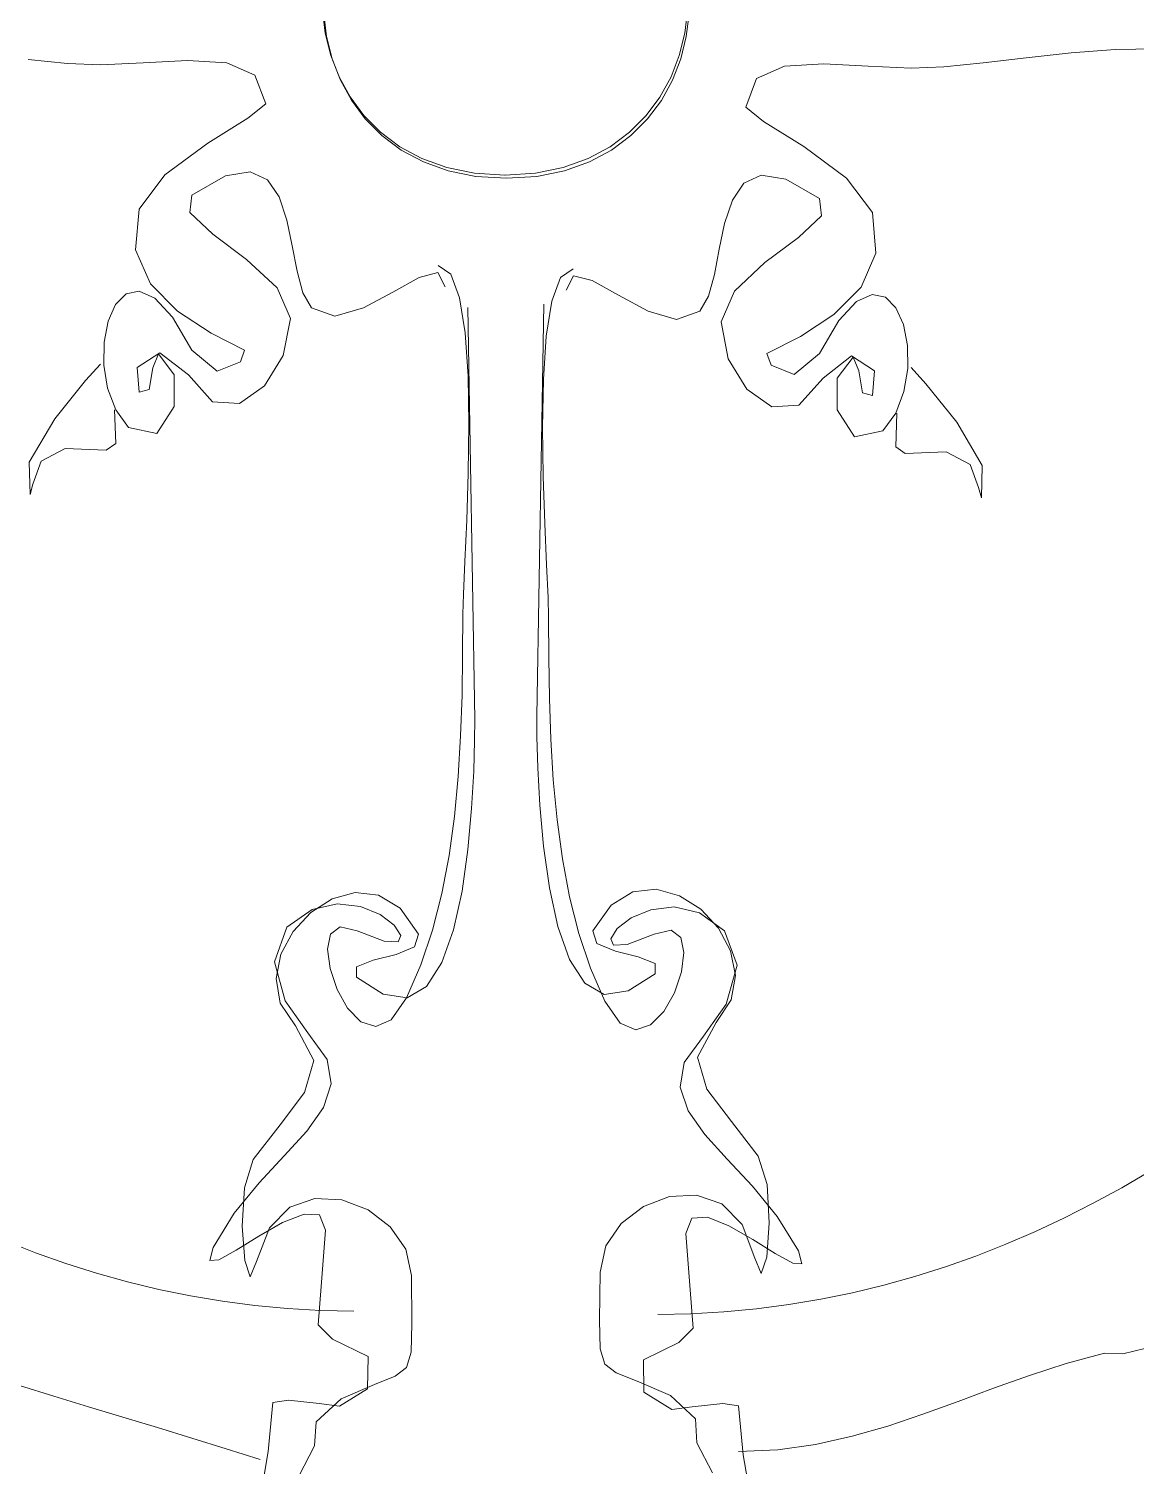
# Model space of a CAD drawing. Header units: centimetres. Extents: x -377343 to 693706, y 194584 to 813780.
# Drawn here: x 165775.07 to 165810.52, y 498018.21 to 498064.19 of the extents above; entities that cross this region are included whole.
import ezdxf

# ---------------------------------------------------------------- set-up
doc = ezdxf.new("R2010")
doc.units = ezdxf.units.CM
doc.layers.add('PIPA', color=11, linetype='Continuous')
doc.layers.add('TEXT', color=7, linetype='Continuous')

msp = doc.modelspace()

# ---------------------------------------------------------------- linework, layer by layer
at = {"layer": 'PIPA', "lineweight": 35, "extrusion": (0, 0.816497, 0.57735), "elevation": 193451.324}
msp.add_lwpolyline([(-421704.212, -325591.681), (-159560.265, -63447.734), (377343.333, -600351.331), (-158232.47, -1135927.133), (-693706.405, -600453.199), (-454216.825, -360963.619)], dxfattribs=at)
at = {"layer": 'TEXT', "color": 2, "linetype": 'Continuous', "lineweight": 13}
for p, q in [((165784.558, 498064.051), (165784.47, 498064.779)), ((165784.558, 498064.051), (165784.47, 498064.779)), ((165784.604, 498063.945), (165784.516, 498064.673)), ((165784.604, 498063.945), (165784.516, 498064.673)), ((165796.159, 498064.778), (165796.07, 498064.05)), ((165796.159, 498064.778), (165796.07, 498064.05)), ((165796.205, 498064.672), (165796.116, 498063.944)), ((165796.205, 498064.672), (165796.116, 498063.944)), ((165784.735, 498063.34), (165784.558, 498064.051)), ((165784.735, 498063.34), (165784.558, 498064.051)), ((165784.781, 498063.234), (165784.604, 498063.945)), ((165784.781, 498063.234), (165784.604, 498063.945)), ((165796.07, 498064.05), (165795.893, 498063.338)), ((165796.07, 498064.05), (165795.893, 498063.338)), ((165796.116, 498063.944), (165795.939, 498063.232)), ((165796.116, 498063.944), (165795.939, 498063.232)), ((165785.001, 498062.656), (165784.735, 498063.34)), ((165785.001, 498062.656), (165784.735, 498063.34)), ((165795.893, 498063.338), (165795.627, 498062.655)), ((165795.893, 498063.338), (165795.627, 498062.655)), ((165806.999, 498063.267), (165805.618, 498063.107)), ((165806.999, 498063.267), (165805.618, 498063.107)), ((165808.433, 498063.422), (165806.999, 498063.267)), ((165808.433, 498063.422), (165806.999, 498063.267)), ((165809.846, 498063.528), (165808.433, 498063.422)), ((165809.846, 498063.528), (165808.433, 498063.422)), ((165811.164, 498063.547), (165809.846, 498063.528)), ((165811.164, 498063.547), (165809.846, 498063.528)), ((165775.056, 498063.213), (165776.311, 498063.086)), ((165775.056, 498063.213), (165776.311, 498063.086)), ((165776.311, 498063.086), (165777.365, 498063.035)), ((165776.311, 498063.086), (165777.365, 498063.035)), ((165777.365, 498063.035), (165778.737, 498063.101)), ((165777.365, 498063.035), (165778.737, 498063.101)), ((165778.737, 498063.101), (165780.152, 498063.183)), ((165778.737, 498063.101), (165780.152, 498063.183)), ((165780.152, 498063.183), (165781.41, 498063.108)), ((165780.152, 498063.183), (165781.41, 498063.108)), ((165781.41, 498063.108), (165782.312, 498062.704)), ((165781.41, 498063.108), (165782.312, 498062.704)), ((165785.047, 498062.55), (165784.781, 498063.234)), ((165785.047, 498062.55), (165784.781, 498063.234)), ((165795.939, 498063.232), (165795.673, 498062.549)), ((165795.939, 498063.232), (165795.673, 498062.549)), ((165799.264, 498063.002), (165798.362, 498062.598)), ((165799.264, 498063.002), (165798.362, 498062.598)), ((165800.523, 498063.077), (165799.264, 498063.002)), ((165800.523, 498063.077), (165799.264, 498063.002)), ((165801.938, 498062.995), (165800.523, 498063.077)), ((165801.938, 498062.995), (165800.523, 498063.077)), ((165803.31, 498062.929), (165801.938, 498062.995)), ((165803.31, 498062.929), (165801.938, 498062.995)), ((165804.364, 498062.98), (165803.31, 498062.929)), ((165804.364, 498062.98), (165803.31, 498062.929)), ((165805.618, 498063.107), (165804.364, 498062.98)), ((165805.618, 498063.107), (165804.364, 498062.98)), ((165782.312, 498062.704), (165782.657, 498061.796)), ((165782.312, 498062.704), (165782.657, 498061.796)), ((165785.355, 498062.011), (165785.001, 498062.656)), ((165785.355, 498062.011), (165785.001, 498062.656)), ((165785.401, 498061.905), (165785.047, 498062.55)), ((165785.401, 498061.905), (165785.047, 498062.55)), ((165795.627, 498062.655), (165795.273, 498062.01)), ((165795.627, 498062.655), (165795.273, 498062.01)), ((165795.673, 498062.549), (165795.319, 498061.904)), ((165795.673, 498062.549), (165795.319, 498061.904)), ((165798.362, 498062.598), (165798.017, 498061.69)), ((165798.362, 498062.598), (165798.017, 498061.69)), ((165785.798, 498061.416), (165785.355, 498062.011)), ((165785.798, 498061.416), (165785.355, 498062.011)), ((165785.843, 498061.31), (165785.401, 498061.905)), ((165785.843, 498061.31), (165785.401, 498061.905)), ((165795.273, 498062.01), (165794.83, 498061.415)), ((165795.273, 498062.01), (165794.83, 498061.415)), ((165795.319, 498061.904), (165794.876, 498061.309)), ((165795.319, 498061.904), (165794.876, 498061.309)), ((165782.657, 498061.796), (165782.087, 498061.332)), ((165782.657, 498061.796), (165782.087, 498061.332)), ((165786.329, 498060.882), (165785.798, 498061.416)), ((165786.329, 498060.882), (165785.798, 498061.416)), ((165794.83, 498061.415), (165794.299, 498060.881)), ((165794.83, 498061.415), (165794.299, 498060.881)), ((165798.017, 498061.69), (165798.587, 498061.226)), ((165798.017, 498061.69), (165798.587, 498061.226)), ((165782.087, 498061.332), (165780.799, 498060.53)), ((165782.087, 498061.332), (165780.799, 498060.53)), ((165786.375, 498060.776), (165785.843, 498061.31)), ((165786.375, 498060.776), (165785.843, 498061.31)), ((165794.876, 498061.309), (165794.345, 498060.775)), ((165794.876, 498061.309), (165794.345, 498060.775)), ((165798.587, 498061.226), (165799.875, 498060.424)), ((165798.587, 498061.226), (165799.875, 498060.424)), ((165780.799, 498060.53), (165779.427, 498059.516)), ((165780.799, 498060.53), (165779.427, 498059.516)), ((165786.949, 498060.42), (165786.329, 498060.882)), ((165786.949, 498060.42), (165786.329, 498060.882)), ((165786.994, 498060.314), (165786.375, 498060.776)), ((165786.994, 498060.314), (165786.375, 498060.776)), ((165794.299, 498060.881), (165793.679, 498060.419)), ((165794.299, 498060.881), (165793.679, 498060.419)), ((165794.345, 498060.775), (165793.725, 498060.313)), ((165794.345, 498060.775), (165793.725, 498060.313)), ((165787.657, 498060.041), (165786.949, 498060.42)), ((165787.657, 498060.041), (165786.949, 498060.42)), ((165787.703, 498059.935), (165786.994, 498060.314)), ((165787.703, 498059.935), (165786.994, 498060.314)), ((165788.454, 498059.757), (165787.657, 498060.041)), ((165788.454, 498059.757), (165787.657, 498060.041)), ((165792.971, 498060.041), (165792.174, 498059.756)), ((165792.971, 498060.041), (165792.174, 498059.756)), ((165793.679, 498060.419), (165792.971, 498060.041)), ((165793.679, 498060.419), (165792.971, 498060.041)), ((165793.725, 498060.313), (165793.017, 498059.935)), ((165793.725, 498060.313), (165793.017, 498059.935)), ((165799.875, 498060.424), (165801.248, 498059.41)), ((165799.875, 498060.424), (165801.248, 498059.41)), ((165781.369, 498059.49), (165782.157, 498059.621)), ((165781.369, 498059.49), (165782.157, 498059.621)), ((165782.157, 498059.621), (165782.711, 498059.361)), ((165782.157, 498059.621), (165782.711, 498059.361)), ((165788.5, 498059.651), (165787.703, 498059.935)), ((165788.5, 498059.651), (165787.703, 498059.935)), ((165789.339, 498059.577), (165788.454, 498059.757)), ((165789.339, 498059.577), (165788.454, 498059.757)), ((165789.385, 498059.471), (165788.5, 498059.651)), ((165789.385, 498059.471), (165788.5, 498059.651)), ((165790.313, 498059.515), (165789.339, 498059.577)), ((165790.313, 498059.515), (165789.339, 498059.577)), ((165791.288, 498059.577), (165790.314, 498059.515)), ((165791.288, 498059.577), (165790.314, 498059.515)), ((165792.174, 498059.756), (165791.288, 498059.577)), ((165792.174, 498059.756), (165791.288, 498059.577)), ((165792.22, 498059.65), (165791.334, 498059.471)), ((165792.22, 498059.65), (165791.334, 498059.471)), ((165793.017, 498059.935), (165792.22, 498059.65)), ((165793.017, 498059.935), (165792.22, 498059.65)), ((165779.427, 498059.516), (165778.603, 498058.418)), ((165779.427, 498059.516), (165778.603, 498058.418)), ((165780.292, 498058.869), (165781.369, 498059.49)), ((165780.292, 498058.869), (165781.369, 498059.49)), ((165782.711, 498059.361), (165783.085, 498058.812)), ((165782.711, 498059.361), (165783.085, 498058.812)), ((165790.359, 498059.409), (165789.385, 498059.471)), ((165790.359, 498059.409), (165789.385, 498059.471)), ((165790.314, 498059.515), (165790.313, 498059.515)), ((165790.314, 498059.515), (165790.313, 498059.515)), ((165790.36, 498059.409), (165790.359, 498059.409)), ((165790.36, 498059.409), (165790.359, 498059.409)), ((165791.334, 498059.471), (165790.36, 498059.409)), ((165791.334, 498059.471), (165790.36, 498059.409)), ((165797.963, 498059.255), (165797.59, 498058.706)), ((165797.963, 498059.255), (165797.59, 498058.706)), ((165798.517, 498059.515), (165797.963, 498059.255)), ((165798.517, 498059.515), (165797.963, 498059.255)), ((165799.305, 498059.384), (165798.517, 498059.515)), ((165799.305, 498059.384), (165798.517, 498059.515)), ((165800.382, 498058.763), (165799.305, 498059.384)), ((165800.382, 498058.763), (165799.305, 498059.384)), ((165801.248, 498059.41), (165802.071, 498058.312)), ((165801.248, 498059.41), (165802.071, 498058.312)), ((165780.231, 498058.318), (165780.292, 498058.869)), ((165780.231, 498058.318), (165780.292, 498058.869)), ((165783.085, 498058.812), (165783.331, 498058.075)), ((165783.085, 498058.812), (165783.331, 498058.075)), ((165797.59, 498058.706), (165797.344, 498057.969)), ((165797.59, 498058.706), (165797.344, 498057.969)), ((165800.443, 498058.212), (165800.382, 498058.763)), ((165800.443, 498058.212), (165800.382, 498058.763)), ((165778.603, 498058.418), (165778.49, 498057.117)), ((165778.603, 498058.418), (165778.49, 498057.117)), ((165780.964, 498057.627), (165780.231, 498058.318)), ((165780.964, 498057.627), (165780.231, 498058.318)), ((165799.71, 498057.521), (165800.443, 498058.212)), ((165799.71, 498057.521), (165800.443, 498058.212)), ((165802.071, 498058.312), (165802.185, 498057.011)), ((165802.071, 498058.312), (165802.185, 498057.011)), ((165783.331, 498058.075), (165783.504, 498057.25)), ((165783.331, 498058.075), (165783.504, 498057.25)), ((165797.344, 498057.969), (165797.171, 498057.144)), ((165797.344, 498057.969), (165797.171, 498057.144)), ((165782.044, 498056.817), (165780.964, 498057.627)), ((165782.044, 498056.817), (165780.964, 498057.627)), ((165798.631, 498056.711), (165799.71, 498057.521)), ((165798.631, 498056.711), (165799.71, 498057.521)), ((165778.49, 498057.117), (165778.965, 498056.038)), ((165778.49, 498057.117), (165778.965, 498056.038)), ((165783.02, 498055.91), (165782.044, 498056.817)), ((165783.02, 498055.91), (165782.044, 498056.817)), ((165783.504, 498057.25), (165783.657, 498056.44)), ((165783.504, 498057.25), (165783.657, 498056.44)), ((165797.171, 498057.144), (165797.017, 498056.334)), ((165797.171, 498057.144), (165797.017, 498056.334)), ((165802.185, 498057.011), (165801.709, 498055.932)), ((165802.185, 498057.011), (165801.709, 498055.932)), ((165783.657, 498056.44), (165783.845, 498055.745)), ((165783.657, 498056.44), (165783.845, 498055.745)), ((165787.566, 498056.241), (165788.169, 498056.391)), ((165787.566, 498056.241), (165788.169, 498056.391)), ((165788.169, 498056.391), (165788.4, 498055.941)), ((165788.169, 498056.391), (165788.4, 498055.941)), ((165788.58, 498056.341), (165788.175, 498056.617)), ((165788.58, 498056.341), (165788.175, 498056.617)), ((165792.094, 498056.235), (165792.5, 498056.51)), ((165792.094, 498056.235), (165792.5, 498056.51)), ((165797.654, 498055.804), (165798.631, 498056.711)), ((165797.654, 498055.804), (165798.631, 498056.711)), ((165778.965, 498056.038), (165779.836, 498055.159)), ((165778.965, 498056.038), (165779.836, 498055.159)), ((165783.445, 498054.927), (165783.02, 498055.91)), ((165783.445, 498054.927), (165783.02, 498055.91)), ((165786.725, 498055.772), (165787.566, 498056.241)), ((165786.725, 498055.772), (165787.566, 498056.241)), ((165788.862, 498055.587), (165788.58, 498056.341)), ((165788.862, 498055.587), (165788.58, 498056.341)), ((165791.812, 498055.481), (165792.094, 498056.235)), ((165791.812, 498055.481), (165792.094, 498056.235)), ((165792.505, 498056.285), (165792.274, 498055.835)), ((165792.505, 498056.285), (165792.274, 498055.835)), ((165793.108, 498056.135), (165792.505, 498056.285)), ((165793.108, 498056.135), (165792.505, 498056.285)), ((165793.949, 498055.666), (165793.108, 498056.135)), ((165793.949, 498055.666), (165793.108, 498056.135)), ((165797.017, 498056.334), (165796.829, 498055.639)), ((165797.017, 498056.334), (165796.829, 498055.639)), ((165801.709, 498055.932), (165800.839, 498055.053)), ((165801.709, 498055.932), (165800.839, 498055.053)), ((165778.184, 498055.714), (165777.848, 498055.372)), ((165778.184, 498055.714), (165777.848, 498055.372)), ((165778.607, 498055.801), (165778.184, 498055.714)), ((165778.607, 498055.801), (165778.184, 498055.714)), ((165779.106, 498055.571), (165778.607, 498055.801)), ((165779.106, 498055.571), (165778.607, 498055.801)), ((165779.672, 498054.963), (165779.106, 498055.571)), ((165779.672, 498054.963), (165779.106, 498055.571)), ((165783.845, 498055.745), (165784.121, 498055.265)), ((165783.845, 498055.745), (165784.121, 498055.265)), ((165785.781, 498055.265), (165786.725, 498055.772)), ((165785.781, 498055.265), (165786.725, 498055.772)), ((165789.04, 498054.464), (165788.862, 498055.587)), ((165789.04, 498054.464), (165788.862, 498055.587)), ((165791.634, 498054.358), (165791.812, 498055.481)), ((165791.634, 498054.358), (165791.812, 498055.481)), ((165794.894, 498055.159), (165793.949, 498055.666)), ((165794.894, 498055.159), (165793.949, 498055.666)), ((165796.829, 498055.639), (165796.553, 498055.159)), ((165796.829, 498055.639), (165796.553, 498055.159)), ((165797.229, 498054.821), (165797.654, 498055.804)), ((165797.229, 498054.821), (165797.654, 498055.804)), ((165801.003, 498054.857), (165801.568, 498055.465)), ((165801.003, 498054.857), (165801.568, 498055.465)), ((165801.568, 498055.465), (165802.068, 498055.695)), ((165801.568, 498055.465), (165802.068, 498055.695)), ((165802.068, 498055.695), (165802.491, 498055.608)), ((165802.068, 498055.695), (165802.491, 498055.608)), ((165802.491, 498055.608), (165802.826, 498055.266)), ((165802.491, 498055.608), (165802.826, 498055.266)), ((165777.848, 498055.372), (165777.611, 498054.837)), ((165777.848, 498055.372), (165777.611, 498054.837)), ((165779.836, 498055.159), (165780.906, 498054.458)), ((165779.836, 498055.159), (165780.906, 498054.458)), ((165784.121, 498055.265), (165784.868, 498055.002)), ((165784.121, 498055.265), (165784.868, 498055.002)), ((165784.868, 498055.002), (165785.781, 498055.265)), ((165784.868, 498055.002), (165785.781, 498055.265)), ((165789.121, 498055.272), (165789.347, 498042.097)), ((165789.121, 498055.272), (165789.347, 498042.097)), ((165791.553, 498055.378), (165791.328, 498042.203)), ((165791.553, 498055.378), (165791.328, 498042.203)), ((165795.806, 498054.896), (165794.894, 498055.159)), ((165795.806, 498054.896), (165794.894, 498055.159)), ((165796.553, 498055.159), (165795.806, 498054.896)), ((165796.553, 498055.159), (165795.806, 498054.896)), ((165800.839, 498055.053), (165799.769, 498054.352)), ((165800.839, 498055.053), (165799.769, 498054.352)), ((165802.826, 498055.266), (165803.064, 498054.731)), ((165802.826, 498055.266), (165803.064, 498054.731)), ((165777.611, 498054.837), (165777.482, 498054.171)), ((165777.611, 498054.837), (165777.482, 498054.171)), ((165780.292, 498053.914), (165779.672, 498054.963)), ((165780.292, 498053.914), (165779.672, 498054.963)), ((165783.214, 498053.745), (165783.445, 498054.927)), ((165783.214, 498053.745), (165783.445, 498054.927)), ((165797.461, 498053.639), (165797.229, 498054.821)), ((165797.461, 498053.639), (165797.229, 498054.821)), ((165800.382, 498053.808), (165801.003, 498054.857)), ((165800.382, 498053.808), (165801.003, 498054.857)), ((165803.064, 498054.731), (165803.193, 498054.065)), ((165803.064, 498054.731), (165803.193, 498054.065)), ((165777.482, 498054.171), (165777.472, 498053.436)), ((165777.482, 498054.171), (165777.472, 498053.436)), ((165780.906, 498054.458), (165781.981, 498053.914)), ((165780.906, 498054.458), (165781.981, 498053.914)), ((165789.133, 498053.082), (165789.04, 498054.464)), ((165789.133, 498053.082), (165789.04, 498054.464)), ((165791.541, 498052.976), (165791.634, 498054.358)), ((165791.541, 498052.976), (165791.634, 498054.358)), ((165799.769, 498054.352), (165798.693, 498053.808)), ((165799.769, 498054.352), (165798.693, 498053.808)), ((165803.193, 498054.065), (165803.202, 498053.33)), ((165803.193, 498054.065), (165803.202, 498053.33)), ((165778.537, 498053.359), (165779.271, 498053.831)), ((165778.537, 498053.359), (165779.271, 498053.831)), ((165779.221, 498053.798), (165779.04, 498053.351)), ((165779.221, 498053.798), (165779.04, 498053.351)), ((165779.729, 498053.126), (165779.221, 498053.798)), ((165779.729, 498053.126), (165779.221, 498053.798)), ((165779.271, 498053.831), (165780.18, 498053.126)), ((165779.271, 498053.831), (165780.18, 498053.126)), ((165781.106, 498053.238), (165780.292, 498053.914)), ((165781.106, 498053.238), (165780.292, 498053.914)), ((165781.981, 498053.914), (165781.844, 498053.539)), ((165781.981, 498053.914), (165781.844, 498053.539)), ((165782.62, 498052.769), (165783.214, 498053.745)), ((165782.62, 498052.769), (165783.214, 498053.745)), ((165798.054, 498052.663), (165797.461, 498053.639)), ((165798.054, 498052.663), (165797.461, 498053.639)), ((165798.693, 498053.808), (165798.831, 498053.433)), ((165798.693, 498053.808), (165798.831, 498053.433)), ((165799.569, 498053.132), (165800.382, 498053.808)), ((165799.569, 498053.132), (165800.382, 498053.808)), ((165801.404, 498053.725), (165800.495, 498053.02)), ((165801.404, 498053.725), (165800.495, 498053.02)), ((165800.945, 498053.02), (165801.454, 498053.692)), ((165800.945, 498053.02), (165801.454, 498053.692)), ((165802.138, 498053.253), (165801.404, 498053.725)), ((165802.138, 498053.253), (165801.404, 498053.725)), ((165801.454, 498053.692), (165801.635, 498053.245)), ((165801.454, 498053.692), (165801.635, 498053.245)), ((165777.365, 498053.464), (165776.886, 498052.939)), ((165777.365, 498053.464), (165776.886, 498052.939)), ((165777.472, 498053.436), (165777.592, 498052.694)), ((165777.472, 498053.436), (165777.592, 498052.694)), ((165778.603, 498052.563), (165778.537, 498053.359)), ((165778.603, 498052.563), (165778.537, 498053.359)), ((165779.04, 498053.351), (165778.922, 498052.651)), ((165779.04, 498053.351), (165778.922, 498052.651)), ((165781.844, 498053.539), (165781.106, 498053.238)), ((165781.844, 498053.539), (165781.106, 498053.238)), ((165798.831, 498053.433), (165799.569, 498053.132)), ((165798.831, 498053.433), (165799.569, 498053.132)), ((165801.635, 498053.245), (165801.753, 498052.545)), ((165801.635, 498053.245), (165801.753, 498052.545)), ((165802.071, 498052.457), (165802.138, 498053.253)), ((165802.071, 498052.457), (165802.138, 498053.253)), ((165803.202, 498053.33), (165803.082, 498052.588)), ((165803.202, 498053.33), (165803.082, 498052.588)), ((165803.31, 498053.357), (165803.788, 498052.833)), ((165803.31, 498053.357), (165803.788, 498052.833)), ((165776.886, 498052.939), (165775.901, 498051.718)), ((165776.886, 498052.939), (165775.901, 498051.718)), ((165777.592, 498052.694), (165777.853, 498052.007)), ((165777.592, 498052.694), (165777.853, 498052.007)), ((165779.725, 498052.112), (165779.729, 498053.126)), ((165779.725, 498052.112), (165779.729, 498053.126)), ((165780.18, 498053.126), (165780.952, 498052.254)), ((165780.18, 498053.126), (165780.952, 498052.254)), ((165781.816, 498052.203), (165782.62, 498052.769)), ((165781.816, 498052.203), (165782.62, 498052.769)), ((165789.16, 498051.549), (165789.133, 498053.082)), ((165789.16, 498051.549), (165789.133, 498053.082)), ((165791.514, 498051.443), (165791.541, 498052.976)), ((165791.514, 498051.443), (165791.541, 498052.976)), ((165800.495, 498053.02), (165799.723, 498052.148)), ((165800.495, 498053.02), (165799.723, 498052.148)), ((165800.949, 498052.006), (165800.945, 498053.02)), ((165800.949, 498052.006), (165800.945, 498053.02)), ((165803.788, 498052.833), (165804.774, 498051.612)), ((165803.788, 498052.833), (165804.774, 498051.612)), ((165778.922, 498052.651), (165778.603, 498052.563)), ((165778.922, 498052.651), (165778.603, 498052.563)), ((165780.952, 498052.254), (165781.816, 498052.203)), ((165780.952, 498052.254), (165781.816, 498052.203)), ((165798.859, 498052.097), (165798.054, 498052.663)), ((165798.859, 498052.097), (165798.054, 498052.663)), ((165801.753, 498052.545), (165802.071, 498052.457)), ((165801.753, 498052.545), (165802.071, 498052.457)), ((165803.082, 498052.588), (165802.821, 498051.901)), ((165803.082, 498052.588), (165802.821, 498051.901)), ((165777.857, 498050.928), (165777.815, 498052)), ((165777.857, 498050.928), (165777.815, 498052)), ((165777.853, 498052.007), (165778.265, 498051.437)), ((165777.853, 498052.007), (165778.265, 498051.437)), ((165779.171, 498051.249), (165779.725, 498052.112)), ((165779.171, 498051.249), (165779.725, 498052.112)), ((165799.723, 498052.148), (165798.859, 498052.097)), ((165799.723, 498052.148), (165798.859, 498052.097)), ((165801.504, 498051.143), (165800.949, 498052.006)), ((165801.504, 498051.143), (165800.949, 498052.006)), ((165802.821, 498051.901), (165802.409, 498051.331)), ((165802.821, 498051.901), (165802.409, 498051.331)), ((165802.818, 498050.822), (165802.859, 498051.894)), ((165802.818, 498050.822), (165802.859, 498051.894)), ((165775.901, 498051.718), (165775.084, 498050.328)), ((165775.901, 498051.718), (165775.084, 498050.328)), ((165778.265, 498051.437), (165779.171, 498051.249)), ((165778.265, 498051.437), (165779.171, 498051.249)), ((165789.14, 498049.976), (165789.16, 498051.549)), ((165789.14, 498049.976), (165789.16, 498051.549)), ((165791.535, 498049.87), (165791.514, 498051.443)), ((165791.535, 498049.87), (165791.514, 498051.443)), ((165802.409, 498051.331), (165801.504, 498051.143)), ((165802.409, 498051.331), (165801.504, 498051.143)), ((165804.774, 498051.612), (165805.59, 498050.222)), ((165804.774, 498051.612), (165805.59, 498050.222)), ((165777.548, 498050.707), (165777.857, 498050.928)), ((165777.548, 498050.707), (165777.857, 498050.928)), ((165775.471, 498050.356), (165776.239, 498050.761)), ((165775.471, 498050.356), (165776.239, 498050.761)), ((165776.239, 498050.761), (165777.548, 498050.707)), ((165776.239, 498050.761), (165777.548, 498050.707)), ((165803.126, 498050.601), (165802.818, 498050.822)), ((165803.126, 498050.601), (165802.818, 498050.822)), ((165804.436, 498050.655), (165803.126, 498050.601)), ((165804.436, 498050.655), (165803.126, 498050.601)), ((165805.203, 498050.25), (165804.436, 498050.655)), ((165805.203, 498050.25), (165804.436, 498050.655)), ((165775.084, 498050.328), (165775.113, 498049.297)), ((165775.084, 498050.328), (165775.113, 498049.297)), ((165775.204, 498049.627), (165775.471, 498050.356)), ((165775.204, 498049.627), (165775.471, 498050.356)), ((165789.091, 498048.472), (165789.14, 498049.976)), ((165789.091, 498048.472), (165789.14, 498049.976)), ((165805.47, 498049.521), (165805.203, 498050.25)), ((165805.47, 498049.521), (165805.203, 498050.25)), ((165805.59, 498050.222), (165805.562, 498049.191)), ((165805.59, 498050.222), (165805.562, 498049.191)), ((165775.113, 498049.297), (165775.204, 498049.627)), ((165775.113, 498049.297), (165775.204, 498049.627)), ((165791.584, 498048.366), (165791.535, 498049.87)), ((165791.584, 498048.366), (165791.535, 498049.87)), ((165805.562, 498049.191), (165805.47, 498049.521)), ((165805.562, 498049.191), (165805.47, 498049.521)), ((165789.032, 498047.147), (165789.091, 498048.472)), ((165789.032, 498047.147), (165789.091, 498048.472)), ((165791.642, 498047.041), (165791.584, 498048.366)), ((165791.642, 498047.041), (165791.584, 498048.366)), ((165788.984, 498046.109), (165789.032, 498047.147)), ((165788.984, 498046.109), (165789.032, 498047.147)), ((165791.691, 498046.003), (165791.642, 498047.041)), ((165791.691, 498046.003), (165791.642, 498047.041)), ((165788.963, 498045.468), (165788.984, 498046.109)), ((165788.963, 498045.468), (165788.984, 498046.109)), ((165791.711, 498045.362), (165791.691, 498046.003)), ((165791.711, 498045.362), (165791.691, 498046.003)), ((165788.958, 498044.176), (165788.963, 498045.468)), ((165788.958, 498044.176), (165788.963, 498045.468)), ((165791.716, 498044.07), (165791.711, 498045.362)), ((165791.716, 498044.07), (165791.711, 498045.362)), ((165788.938, 498042.873), (165788.958, 498044.176)), ((165788.938, 498042.873), (165788.958, 498044.176)), ((165791.737, 498042.767), (165791.716, 498044.07)), ((165791.737, 498042.767), (165791.716, 498044.07)), ((165788.893, 498041.569), (165788.938, 498042.873)), ((165788.893, 498041.569), (165788.938, 498042.873)), ((165791.781, 498041.463), (165791.737, 498042.767)), ((165791.781, 498041.463), (165791.737, 498042.767)), ((165789.347, 498042.097), (165789.341, 498041.431)), ((165789.347, 498042.097), (165789.341, 498041.431)), ((165791.328, 498042.203), (165791.334, 498041.537)), ((165791.328, 498042.203), (165791.334, 498041.537)), ((165788.815, 498040.272), (165788.893, 498041.569)), ((165788.815, 498040.272), (165788.893, 498041.569)), ((165789.341, 498041.431), (165789.312, 498040.448)), ((165789.341, 498041.431), (165789.312, 498040.448)), ((165791.334, 498041.537), (165791.362, 498040.554)), ((165791.334, 498041.537), (165791.362, 498040.554)), ((165791.859, 498040.166), (165791.781, 498041.463)), ((165791.859, 498040.166), (165791.781, 498041.463)), ((165788.696, 498038.994), (165788.815, 498040.272)), ((165788.696, 498038.994), (165788.815, 498040.272)), ((165789.312, 498040.448), (165789.246, 498039.249)), ((165789.312, 498040.448), (165789.246, 498039.249)), ((165791.362, 498040.554), (165791.428, 498039.355)), ((165791.362, 498040.554), (165791.428, 498039.355)), ((165791.979, 498038.888), (165791.859, 498040.166)), ((165791.979, 498038.888), (165791.859, 498040.166)), ((165791.428, 498039.355), (165791.548, 498038.041)), ((165791.428, 498039.355), (165791.548, 498038.041)), ((165788.525, 498037.742), (165788.696, 498038.994)), ((165788.525, 498037.742), (165788.696, 498038.994)), ((165789.246, 498039.249), (165789.127, 498037.935)), ((165789.246, 498039.249), (165789.127, 498037.935)), ((165792.149, 498037.636), (165791.979, 498038.888)), ((165792.149, 498037.636), (165791.979, 498038.888)), ((165791.548, 498038.041), (165791.736, 498036.713)), ((165791.548, 498038.041), (165791.736, 498036.713)), ((165788.295, 498036.527), (165788.525, 498037.742)), ((165788.295, 498036.527), (165788.525, 498037.742)), ((165789.127, 498037.935), (165788.938, 498036.607)), ((165789.127, 498037.935), (165788.938, 498036.607)), ((165792.379, 498036.421), (165792.149, 498037.636)), ((165792.379, 498036.421), (165792.149, 498037.636)), ((165788.938, 498036.607), (165788.666, 498035.368)), ((165788.938, 498036.607), (165788.666, 498035.368)), ((165791.736, 498036.713), (165792.009, 498035.474)), ((165791.736, 498036.713), (165792.009, 498035.474)), ((165793.711, 498036.161), (165794.404, 498036.586)), ((165793.711, 498036.161), (165794.404, 498036.586)), ((165794.404, 498036.586), (165795.151, 498036.667)), ((165794.404, 498036.586), (165795.151, 498036.667)), ((165795.151, 498036.667), (165795.895, 498036.46)), ((165795.151, 498036.667), (165795.895, 498036.46)), ((165784.779, 498036.354), (165784.096, 498035.918)), ((165784.779, 498036.354), (165784.096, 498035.918)), ((165784.14, 498036.014), (165784.947, 498036.204)), ((165784.14, 498036.014), (165784.947, 498036.204)), ((165785.523, 498036.561), (165784.779, 498036.354)), ((165785.523, 498036.561), (165784.779, 498036.354)), ((165784.947, 498036.204), (165785.693, 498036.118)), ((165784.947, 498036.204), (165785.693, 498036.118)), ((165786.27, 498036.48), (165785.523, 498036.561)), ((165786.27, 498036.48), (165785.523, 498036.561)), ((165785.693, 498036.118), (165786.32, 498035.854)), ((165785.693, 498036.118), (165786.32, 498035.854)), ((165786.963, 498036.055), (165786.27, 498036.48)), ((165786.963, 498036.055), (165786.27, 498036.48)), ((165787.997, 498035.357), (165788.295, 498036.527)), ((165787.997, 498035.357), (165788.295, 498036.527)), ((165792.677, 498035.251), (165792.379, 498036.421)), ((165792.677, 498035.251), (165792.379, 498036.421)), ((165793.13, 498035.334), (165793.711, 498036.161)), ((165793.13, 498035.334), (165793.711, 498036.161)), ((165795.895, 498036.46), (165796.578, 498036.024)), ((165795.895, 498036.46), (165796.578, 498036.024)), ((165783.333, 498035.447), (165784.14, 498036.014)), ((165783.333, 498035.447), (165784.14, 498036.014)), ((165784.096, 498035.918), (165783.532, 498035.309)), ((165784.096, 498035.918), (165783.532, 498035.309)), ((165786.32, 498035.854), (165786.768, 498035.511)), ((165786.32, 498035.854), (165786.768, 498035.511)), ((165787.545, 498035.228), (165786.963, 498036.055)), ((165787.545, 498035.228), (165786.963, 498036.055)), ((165794.354, 498035.748), (165793.906, 498035.405)), ((165794.354, 498035.748), (165793.906, 498035.405)), ((165794.981, 498036.012), (165794.354, 498035.748)), ((165794.981, 498036.012), (165794.354, 498035.748)), ((165795.727, 498036.098), (165794.981, 498036.012)), ((165795.727, 498036.098), (165794.981, 498036.012)), ((165796.534, 498035.908), (165795.727, 498036.098)), ((165796.534, 498035.908), (165795.727, 498036.098)), ((165797.342, 498035.34), (165796.534, 498035.908)), ((165797.342, 498035.34), (165796.534, 498035.908)), ((165796.578, 498036.024), (165797.143, 498035.415)), ((165796.578, 498036.024), (165797.143, 498035.415)), ((165782.932, 498034.345), (165783.333, 498035.447)), ((165782.932, 498034.345), (165783.333, 498035.447)), ((165783.532, 498035.309), (165783.143, 498034.585)), ((165783.532, 498035.309), (165783.143, 498034.585)), ((165784.733, 498035.23), (165784.634, 498034.751)), ((165784.733, 498035.23), (165784.634, 498034.751)), ((165785.039, 498035.459), (165784.733, 498035.23)), ((165785.039, 498035.459), (165784.733, 498035.23)), ((165785.585, 498035.334), (165785.039, 498035.459)), ((165785.585, 498035.334), (165785.039, 498035.459)), ((165786.446, 498035), (165785.585, 498035.334)), ((165786.446, 498035), (165785.585, 498035.334)), ((165786.768, 498035.511), (165786.978, 498035.188)), ((165786.768, 498035.511), (165786.978, 498035.188)), ((165787.422, 498034.828), (165787.545, 498035.228)), ((165787.422, 498034.828), (165787.545, 498035.228)), ((165787.622, 498034.243), (165787.997, 498035.357)), ((165787.622, 498034.243), (165787.997, 498035.357)), ((165788.666, 498035.368), (165788.293, 498034.317)), ((165788.666, 498035.368), (165788.293, 498034.317)), ((165792.009, 498035.474), (165792.382, 498034.423)), ((165792.009, 498035.474), (165792.382, 498034.423)), ((165793.052, 498034.137), (165792.677, 498035.251)), ((165793.052, 498034.137), (165792.677, 498035.251)), ((165793.252, 498034.934), (165793.13, 498035.334)), ((165793.252, 498034.934), (165793.13, 498035.334)), ((165793.906, 498035.405), (165793.697, 498035.082)), ((165793.906, 498035.405), (165793.697, 498035.082)), ((165794.229, 498034.894), (165795.09, 498035.228)), ((165794.229, 498034.894), (165795.09, 498035.228)), ((165795.09, 498035.228), (165795.635, 498035.353)), ((165795.09, 498035.228), (165795.635, 498035.353)), ((165795.635, 498035.353), (165795.942, 498035.124)), ((165795.635, 498035.353), (165795.942, 498035.124)), ((165797.143, 498035.415), (165797.532, 498034.692)), ((165797.143, 498035.415), (165797.532, 498034.692)), ((165797.742, 498034.239), (165797.342, 498035.34)), ((165797.742, 498034.239), (165797.342, 498035.34)), ((165784.634, 498034.751), (165784.713, 498034.127)), ((165784.634, 498034.751), (165784.713, 498034.127)), ((165786.89, 498034.985), (165786.446, 498035)), ((165786.89, 498034.985), (165786.446, 498035)), ((165786.828, 498034.581), (165787.422, 498034.828)), ((165786.828, 498034.581), (165787.422, 498034.828)), ((165786.978, 498035.188), (165786.89, 498034.985)), ((165786.978, 498035.188), (165786.89, 498034.985)), ((165793.847, 498034.687), (165793.252, 498034.934)), ((165793.847, 498034.687), (165793.252, 498034.934)), ((165793.697, 498035.082), (165793.784, 498034.879)), ((165793.697, 498035.082), (165793.784, 498034.879)), ((165793.784, 498034.879), (165794.229, 498034.894)), ((165793.784, 498034.879), (165794.229, 498034.894)), ((165795.942, 498035.124), (165796.04, 498034.645)), ((165795.942, 498035.124), (165796.04, 498034.645)), ((165783.283, 498033.094), (165782.932, 498034.345)), ((165783.283, 498033.094), (165782.932, 498034.345)), ((165783.143, 498034.585), (165782.987, 498033.805)), ((165783.143, 498034.585), (165782.987, 498033.805)), ((165785.56, 498034.185), (165786.095, 498034.397)), ((165785.56, 498034.185), (165786.095, 498034.397)), ((165786.095, 498034.397), (165786.828, 498034.581)), ((165786.095, 498034.397), (165786.828, 498034.581)), ((165788.293, 498034.317), (165787.804, 498033.557)), ((165788.293, 498034.317), (165787.804, 498033.557)), ((165792.382, 498034.423), (165792.87, 498033.663)), ((165792.382, 498034.423), (165792.87, 498033.663)), ((165794.579, 498034.503), (165793.847, 498034.687)), ((165794.579, 498034.503), (165793.847, 498034.687)), ((165795.115, 498034.291), (165794.579, 498034.503)), ((165795.115, 498034.291), (165794.579, 498034.503)), ((165795.118, 498033.96), (165795.115, 498034.291)), ((165795.118, 498033.96), (165795.115, 498034.291)), ((165796.04, 498034.645), (165795.962, 498034.021)), ((165796.04, 498034.645), (165795.962, 498034.021)), ((165797.532, 498034.692), (165797.688, 498033.911)), ((165797.532, 498034.692), (165797.688, 498033.911)), ((165784.713, 498034.127), (165784.937, 498033.462)), ((165784.713, 498034.127), (165784.937, 498033.462)), ((165785.556, 498033.854), (165785.56, 498034.185)), ((165785.556, 498033.854), (165785.56, 498034.185)), ((165786.419, 498033.314), (165785.556, 498033.854)), ((165786.419, 498033.314), (165785.556, 498033.854)), ((165787.161, 498033.194), (165787.622, 498034.243)), ((165787.161, 498033.194), (165787.622, 498034.243)), ((165793.513, 498033.088), (165793.052, 498034.137)), ((165793.513, 498033.088), (165793.052, 498034.137)), ((165794.256, 498033.42), (165795.118, 498033.96)), ((165794.256, 498033.42), (165795.118, 498033.96)), ((165795.962, 498034.021), (165795.737, 498033.356)), ((165795.962, 498034.021), (165795.737, 498033.356)), ((165797.392, 498032.988), (165797.742, 498034.239)), ((165797.392, 498032.988), (165797.742, 498034.239)), ((165797.688, 498033.911), (165797.553, 498033.13)), ((165797.688, 498033.911), (165797.553, 498033.13)), ((165782.987, 498033.805), (165783.121, 498033.024)), ((165782.987, 498033.805), (165783.121, 498033.024)), ((165784.937, 498033.462), (165785.277, 498032.861)), ((165784.937, 498033.462), (165785.277, 498032.861)), ((165787.804, 498033.557), (165787.185, 498033.189)), ((165787.804, 498033.557), (165787.185, 498033.189)), ((165792.87, 498033.663), (165793.489, 498033.295)), ((165792.87, 498033.663), (165793.489, 498033.295)), ((165793.489, 498033.295), (165794.256, 498033.42)), ((165793.489, 498033.295), (165794.256, 498033.42)), ((165795.737, 498033.356), (165795.398, 498032.755)), ((165795.737, 498033.356), (165795.398, 498032.755)), ((165783.121, 498033.024), (165783.604, 498032.3)), ((165783.121, 498033.024), (165783.604, 498032.3)), ((165784.008, 498032.068), (165783.283, 498033.094)), ((165784.008, 498032.068), (165783.283, 498033.094)), ((165787.185, 498033.189), (165786.419, 498033.314)), ((165787.185, 498033.189), (165786.419, 498033.314)), ((165786.673, 498032.491), (165787.161, 498033.194)), ((165786.673, 498032.491), (165787.161, 498033.194)), ((165794.001, 498032.385), (165793.513, 498033.088)), ((165794.001, 498032.385), (165793.513, 498033.088)), ((165796.666, 498031.962), (165797.392, 498032.988)), ((165796.666, 498031.962), (165797.392, 498032.988)), ((165797.553, 498033.13), (165797.071, 498032.406)), ((165797.553, 498033.13), (165797.071, 498032.406)), ((165785.277, 498032.861), (165785.7, 498032.429)), ((165785.277, 498032.861), (165785.7, 498032.429)), ((165786.176, 498032.271), (165786.673, 498032.491)), ((165786.176, 498032.271), (165786.673, 498032.491)), ((165795.398, 498032.755), (165794.974, 498032.323)), ((165795.398, 498032.755), (165794.974, 498032.323)), ((165783.604, 498032.3), (165784.2, 498031.188)), ((165783.604, 498032.3), (165784.2, 498031.188)), ((165784.621, 498031.224), (165784.008, 498032.068)), ((165784.621, 498031.224), (165784.008, 498032.068)), ((165785.7, 498032.429), (165786.176, 498032.271)), ((165785.7, 498032.429), (165786.176, 498032.271)), ((165794.499, 498032.165), (165794.001, 498032.385)), ((165794.499, 498032.165), (165794.001, 498032.385)), ((165794.974, 498032.323), (165794.499, 498032.165)), ((165794.974, 498032.323), (165794.499, 498032.165)), ((165797.071, 498032.406), (165796.474, 498031.294)), ((165797.071, 498032.406), (165796.474, 498031.294)), ((165796.053, 498031.118), (165796.666, 498031.962)), ((165796.053, 498031.118), (165796.666, 498031.962)), ((165784.2, 498031.188), (165783.899, 498030.161)), ((165784.2, 498031.188), (165783.899, 498030.161)), ((165784.753, 498030.441), (165784.621, 498031.224)), ((165784.753, 498030.441), (165784.621, 498031.224)), ((165795.922, 498030.335), (165796.053, 498031.118)), ((165795.922, 498030.335), (165796.053, 498031.118)), ((165796.474, 498031.294), (165796.775, 498030.267)), ((165796.474, 498031.294), (165796.775, 498030.267)), ((165783.899, 498030.161), (165783.113, 498029.133)), ((165783.899, 498030.161), (165783.113, 498029.133)), ((165784.501, 498029.687), (165784.753, 498030.441)), ((165784.501, 498029.687), (165784.753, 498030.441)), ((165796.173, 498029.581), (165795.922, 498030.335)), ((165796.173, 498029.581), (165795.922, 498030.335)), ((165796.775, 498030.267), (165797.562, 498029.239)), ((165796.775, 498030.267), (165797.562, 498029.239)), ((165783.966, 498028.929), (165784.501, 498029.687)), ((165783.966, 498028.929), (165784.501, 498029.687)), ((165796.708, 498028.823), (165796.173, 498029.581)), ((165796.708, 498028.823), (165796.173, 498029.581)), ((165797.562, 498029.239), (165798.422, 498028.127)), ((165797.562, 498029.239), (165798.422, 498028.127)), ((165783.113, 498029.133), (165782.252, 498028.021)), ((165783.113, 498029.133), (165782.252, 498028.021)), ((165783.246, 498028.135), (165783.966, 498028.929)), ((165783.246, 498028.135), (165783.966, 498028.929)), ((165797.428, 498028.029), (165796.708, 498028.823)), ((165797.428, 498028.029), (165796.708, 498028.823)), ((165782.252, 498028.021), (165781.972, 498027.109)), ((165782.252, 498028.021), (165781.972, 498027.109)), ((165782.441, 498027.27), (165783.246, 498028.135)), ((165782.441, 498027.27), (165783.246, 498028.135)), ((165798.234, 498027.164), (165797.428, 498028.029)), ((165798.234, 498027.164), (165797.428, 498028.029)), ((165798.422, 498028.127), (165798.702, 498027.215)), ((165798.422, 498028.127), (165798.702, 498027.215)), ((165810.947, 498027.638), (165810.052, 498027.114)), ((165810.947, 498027.638), (165810.052, 498027.114)), ((165781.648, 498026.303), (165782.441, 498027.27)), ((165781.648, 498026.303), (165782.441, 498027.27)), ((165781.972, 498027.109), (165781.903, 498025.882)), ((165781.972, 498027.109), (165781.903, 498025.882)), ((165799.026, 498026.197), (165798.234, 498027.164)), ((165799.026, 498026.197), (165798.234, 498027.164)), ((165798.702, 498027.215), (165798.772, 498025.989)), ((165798.702, 498027.215), (165798.772, 498025.989)), ((165810.052, 498027.114), (165809.144, 498026.619)), ((165810.052, 498027.114), (165809.144, 498026.619)), ((165782.772, 498025.835), (165783.424, 498026.49)), ((165782.772, 498025.835), (165783.424, 498026.49)), ((165783.424, 498026.49), (165784.23, 498026.771)), ((165783.424, 498026.49), (165784.23, 498026.771)), ((165784.23, 498026.771), (165785.096, 498026.726)), ((165784.23, 498026.771), (165785.096, 498026.726)), ((165785.096, 498026.726), (165785.93, 498026.407)), ((165785.096, 498026.726), (165785.93, 498026.407)), ((165794.744, 498026.513), (165794.034, 498025.97)), ((165794.744, 498026.513), (165794.034, 498025.97)), ((165795.579, 498026.832), (165794.744, 498026.513)), ((165795.579, 498026.832), (165794.744, 498026.513)), ((165796.445, 498026.877), (165795.579, 498026.832)), ((165796.445, 498026.877), (165795.579, 498026.832)), ((165797.25, 498026.596), (165796.445, 498026.877)), ((165797.25, 498026.596), (165796.445, 498026.877)), ((165797.903, 498025.941), (165797.25, 498026.596)), ((165797.903, 498025.941), (165797.25, 498026.596)), ((165809.144, 498026.619), (165808.224, 498026.152)), ((165809.144, 498026.619), (165808.224, 498026.152)), ((165780.968, 498025.199), (165781.648, 498026.303)), ((165780.968, 498025.199), (165781.648, 498026.303)), ((165783.194, 498026), (165782.432, 498025.565)), ((165783.194, 498026), (165782.432, 498025.565)), ((165783.882, 498026.276), (165783.194, 498026)), ((165783.882, 498026.276), (165783.194, 498026)), ((165784.38, 498026.246), (165783.882, 498026.276)), ((165784.38, 498026.246), (165783.882, 498026.276)), ((165784.571, 498025.762), (165784.38, 498026.246)), ((165784.571, 498025.762), (165784.38, 498026.246)), ((165785.93, 498026.407), (165786.641, 498025.864)), ((165785.93, 498026.407), (165786.641, 498025.864)), ((165796.103, 498025.656), (165796.295, 498026.14)), ((165796.103, 498025.656), (165796.295, 498026.14)), ((165796.295, 498026.14), (165796.793, 498026.17)), ((165796.295, 498026.14), (165796.793, 498026.17)), ((165796.793, 498026.17), (165797.481, 498025.894)), ((165796.793, 498026.17), (165797.481, 498025.894)), ((165799.706, 498025.093), (165799.026, 498026.197)), ((165799.706, 498025.093), (165799.026, 498026.197)), ((165808.224, 498026.152), (165807.29, 498025.715)), ((165808.224, 498026.152), (165807.29, 498025.715)), ((165782.432, 498025.565), (165781.712, 498025.12)), ((165782.432, 498025.565), (165781.712, 498025.12)), ((165781.903, 498025.882), (165781.985, 498024.786)), ((165781.903, 498025.882), (165781.985, 498024.786)), ((165782.365, 498024.756), (165782.772, 498025.835)), ((165782.365, 498024.756), (165782.772, 498025.835)), ((165784.43, 498023.957), (165784.571, 498025.762)), ((165784.43, 498023.957), (165784.571, 498025.762)), ((165786.641, 498025.864), (165787.135, 498025.147)), ((165786.641, 498025.864), (165787.135, 498025.147)), ((165794.034, 498025.97), (165793.54, 498025.253)), ((165794.034, 498025.97), (165793.54, 498025.253)), ((165796.245, 498023.851), (165796.103, 498025.656)), ((165796.245, 498023.851), (165796.103, 498025.656)), ((165797.481, 498025.894), (165798.243, 498025.459)), ((165797.481, 498025.894), (165798.243, 498025.459)), ((165798.309, 498024.862), (165797.903, 498025.941)), ((165798.309, 498024.862), (165797.903, 498025.941)), ((165798.772, 498025.989), (165798.69, 498024.892)), ((165798.772, 498025.989), (165798.69, 498024.892)), ((165807.29, 498025.715), (165806.345, 498025.308)), ((165807.29, 498025.715), (165806.345, 498025.308)), ((165774.33, 498025.414), (165775.287, 498025.038)), ((165774.33, 498025.414), (165775.287, 498025.038)), ((165780.864, 498024.789), (165780.968, 498025.199)), ((165780.864, 498024.789), (165780.968, 498025.199)), ((165781.712, 498025.12), (165781.151, 498024.812)), ((165781.712, 498025.12), (165781.151, 498024.812)), ((165787.135, 498025.147), (165787.32, 498024.305)), ((165787.135, 498025.147), (165787.32, 498024.305)), ((165793.54, 498025.253), (165793.355, 498024.411)), ((165793.54, 498025.253), (165793.355, 498024.411)), ((165798.243, 498025.459), (165798.962, 498025.014)), ((165798.243, 498025.459), (165798.962, 498025.014)), ((165799.81, 498024.683), (165799.706, 498025.093)), ((165799.81, 498024.683), (165799.706, 498025.093)), ((165806.345, 498025.308), (165805.387, 498024.932)), ((165806.345, 498025.308), (165805.387, 498024.932)), ((165775.287, 498025.038), (165776.257, 498024.694)), ((165775.287, 498025.038), (165776.257, 498024.694)), ((165776.257, 498024.694), (165777.238, 498024.384)), ((165776.257, 498024.694), (165777.238, 498024.384)), ((165781.151, 498024.812), (165780.864, 498024.789)), ((165781.151, 498024.812), (165780.864, 498024.789)), ((165781.985, 498024.786), (165782.159, 498024.263)), ((165781.985, 498024.786), (165782.159, 498024.263)), ((165782.159, 498024.263), (165782.365, 498024.756)), ((165782.159, 498024.263), (165782.365, 498024.756)), ((165798.516, 498024.369), (165798.309, 498024.862)), ((165798.516, 498024.369), (165798.309, 498024.862)), ((165798.69, 498024.892), (165798.516, 498024.369)), ((165798.69, 498024.892), (165798.516, 498024.369)), ((165798.962, 498025.014), (165799.523, 498024.706)), ((165798.962, 498025.014), (165799.523, 498024.706)), ((165799.523, 498024.706), (165799.81, 498024.683)), ((165799.523, 498024.706), (165799.81, 498024.683)), ((165805.387, 498024.932), (165804.417, 498024.588)), ((165805.387, 498024.932), (165804.417, 498024.588)), ((165777.238, 498024.384), (165778.231, 498024.106)), ((165777.238, 498024.384), (165778.231, 498024.106)), ((165787.32, 498024.305), (165787.333, 498022.77)), ((165787.32, 498024.305), (165787.333, 498022.77)), ((165793.355, 498024.411), (165793.342, 498022.876)), ((165793.355, 498024.411), (165793.342, 498022.876)), ((165803.436, 498024.278), (165802.444, 498024)), ((165803.436, 498024.278), (165802.444, 498024)), ((165804.417, 498024.588), (165803.436, 498024.278)), ((165804.417, 498024.588), (165803.436, 498024.278)), ((165778.231, 498024.106), (165779.234, 498023.863)), ((165778.231, 498024.106), (165779.234, 498023.863)), ((165779.234, 498023.863), (165780.249, 498023.656)), ((165779.234, 498023.863), (165780.249, 498023.656)), ((165784.338, 498022.726), (165784.43, 498023.957)), ((165784.338, 498022.726), (165784.43, 498023.957)), ((165796.337, 498022.62), (165796.245, 498023.851)), ((165796.337, 498022.62), (165796.245, 498023.851)), ((165801.44, 498023.757), (165800.426, 498023.55)), ((165801.44, 498023.757), (165800.426, 498023.55)), ((165802.444, 498024), (165801.44, 498023.757)), ((165802.444, 498024), (165801.44, 498023.757)), ((165780.249, 498023.656), (165781.273, 498023.484)), ((165780.249, 498023.656), (165781.273, 498023.484)), ((165781.273, 498023.484), (165782.308, 498023.349)), ((165781.273, 498023.484), (165782.308, 498023.349)), ((165782.308, 498023.349), (165783.353, 498023.251)), ((165782.308, 498023.349), (165783.353, 498023.251)), ((165783.353, 498023.251), (165784.408, 498023.192)), ((165783.353, 498023.251), (165784.408, 498023.192)), ((165798.366, 498023.243), (165797.321, 498023.145)), ((165798.366, 498023.243), (165797.321, 498023.145)), ((165799.401, 498023.378), (165798.366, 498023.243)), ((165799.401, 498023.378), (165798.366, 498023.243)), ((165800.426, 498023.55), (165799.401, 498023.378)), ((165800.426, 498023.55), (165799.401, 498023.378)), ((165784.408, 498023.192), (165785.472, 498023.172)), ((165784.408, 498023.192), (165785.472, 498023.172)), ((165793.342, 498022.876), (165793.363, 498021.963)), ((165793.342, 498022.876), (165793.363, 498021.963)), ((165796.266, 498023.086), (165795.202, 498023.066)), ((165796.266, 498023.086), (165795.202, 498023.066)), ((165797.321, 498023.145), (165796.266, 498023.086)), ((165797.321, 498023.145), (165796.266, 498023.086)), ((165784.797, 498022.272), (165784.338, 498022.726)), ((165784.797, 498022.272), (165784.338, 498022.726)), ((165787.333, 498022.77), (165787.311, 498021.857)), ((165787.333, 498022.77), (165787.311, 498021.857)), ((165795.878, 498022.166), (165796.337, 498022.62)), ((165795.878, 498022.166), (165796.337, 498022.62)), ((165785.931, 498021.717), (165784.797, 498022.272)), ((165785.931, 498021.717), (165784.797, 498022.272)), ((165787.311, 498021.857), (165787.165, 498021.363)), ((165787.311, 498021.857), (165787.165, 498021.363)), ((165793.363, 498021.963), (165793.51, 498021.469)), ((165793.363, 498021.963), (165793.51, 498021.469)), ((165794.743, 498021.611), (165795.878, 498022.166)), ((165794.743, 498021.611), (165795.878, 498022.166)), ((165811.492, 498022.145), (165810.09, 498021.8)), ((165785.914, 498020.687), (165785.931, 498021.717)), ((165785.914, 498020.687), (165785.931, 498021.717)), ((165793.51, 498021.469), (165793.872, 498021.191)), ((165793.51, 498021.469), (165793.872, 498021.191)), ((165794.76, 498020.581), (165794.743, 498021.611)), ((165794.76, 498020.581), (165794.743, 498021.611)), ((165808.278, 498021.493), (165807.096, 498021.111)), ((165809.503, 498021.828), (165808.278, 498021.493)), ((165810.09, 498021.8), (165809.503, 498021.828)), ((165786.803, 498021.085), (165786.134, 498020.82)), ((165786.803, 498021.085), (165786.134, 498020.82)), ((165787.165, 498021.363), (165786.803, 498021.085)), ((165787.165, 498021.363), (165786.803, 498021.085)), ((165793.872, 498021.191), (165794.541, 498020.926)), ((165793.872, 498021.191), (165794.541, 498020.926)), ((165807.096, 498021.111), (165805.945, 498020.7)), ((165775.878, 498020.447), (165774.777, 498020.789)), ((165785.022, 498020.132), (165785.914, 498020.687)), ((165785.022, 498020.132), (165785.914, 498020.687)), ((165786.134, 498020.82), (165785.068, 498020.364)), ((165786.134, 498020.82), (165785.068, 498020.364)), ((165794.541, 498020.926), (165795.607, 498020.47)), ((165794.541, 498020.926), (165795.607, 498020.47)), ((165795.653, 498020.026), (165794.76, 498020.581)), ((165795.653, 498020.026), (165794.76, 498020.581)), ((165805.945, 498020.7), (165804.813, 498020.28)), ((165776.982, 498020.11), (165775.878, 498020.447)), ((165778.087, 498019.776), (165776.982, 498020.11)), ((165782.736, 498018.677), (165782.882, 498020.245)), ((165782.736, 498018.677), (165782.882, 498020.245)), ((165782.882, 498020.245), (165783.387, 498020.316)), ((165782.882, 498020.245), (165783.387, 498020.316)), ((165783.387, 498020.316), (165784.367, 498020.211)), ((165783.387, 498020.316), (165784.367, 498020.211)), ((165785.068, 498020.364), (165784.267, 498019.622)), ((165785.068, 498020.364), (165784.267, 498019.622)), ((165784.367, 498020.211), (165785.022, 498020.132)), ((165784.367, 498020.211), (165785.022, 498020.132)), ((165795.607, 498020.47), (165796.408, 498019.728)), ((165795.607, 498020.47), (165796.408, 498019.728)), ((165796.307, 498020.105), (165795.653, 498020.026)), ((165796.307, 498020.105), (165795.653, 498020.026)), ((165797.287, 498020.21), (165796.307, 498020.105)), ((165797.287, 498020.21), (165796.307, 498020.105)), ((165797.792, 498020.139), (165797.287, 498020.21)), ((165797.792, 498020.139), (165797.287, 498020.21)), ((165797.938, 498018.571), (165797.792, 498020.139)), ((165797.938, 498018.571), (165797.792, 498020.139)), ((165804.813, 498020.28), (165803.69, 498019.871)), ((165779.19, 498019.443), (165778.087, 498019.776)), ((165784.267, 498019.622), (165784.217, 498018.854)), ((165784.267, 498019.622), (165784.217, 498018.854)), ((165796.408, 498019.728), (165796.458, 498018.96)), ((165796.408, 498019.728), (165796.458, 498018.96)), ((165803.69, 498019.871), (165802.563, 498019.493)), ((165780.291, 498019.108), (165779.19, 498019.443)), ((165781.387, 498018.768), (165780.291, 498019.108)), ((165801.421, 498019.164), (165800.253, 498018.905)), ((165802.563, 498019.493), (165801.421, 498019.164)), ((165782.478, 498018.42), (165781.387, 498018.768)), ((165782.39, 498016.655), (165782.736, 498018.677)), ((165782.39, 498016.655), (165782.736, 498018.677)), ((165784.217, 498018.854), (165783.716, 498017.887)), ((165784.217, 498018.854), (165783.716, 498017.887)), ((165796.458, 498018.96), (165796.958, 498017.993)), ((165796.458, 498018.96), (165796.958, 498017.993)), ((165799.047, 498018.736), (165797.792, 498018.675)), ((165800.253, 498018.905), (165799.047, 498018.736)), ((165798.285, 498016.549), (165797.938, 498018.571)), ((165798.285, 498016.549), (165797.938, 498018.571))]:
    msp.add_line(p, q, dxfattribs=at)

doc.saveas('drawing.dxf')
